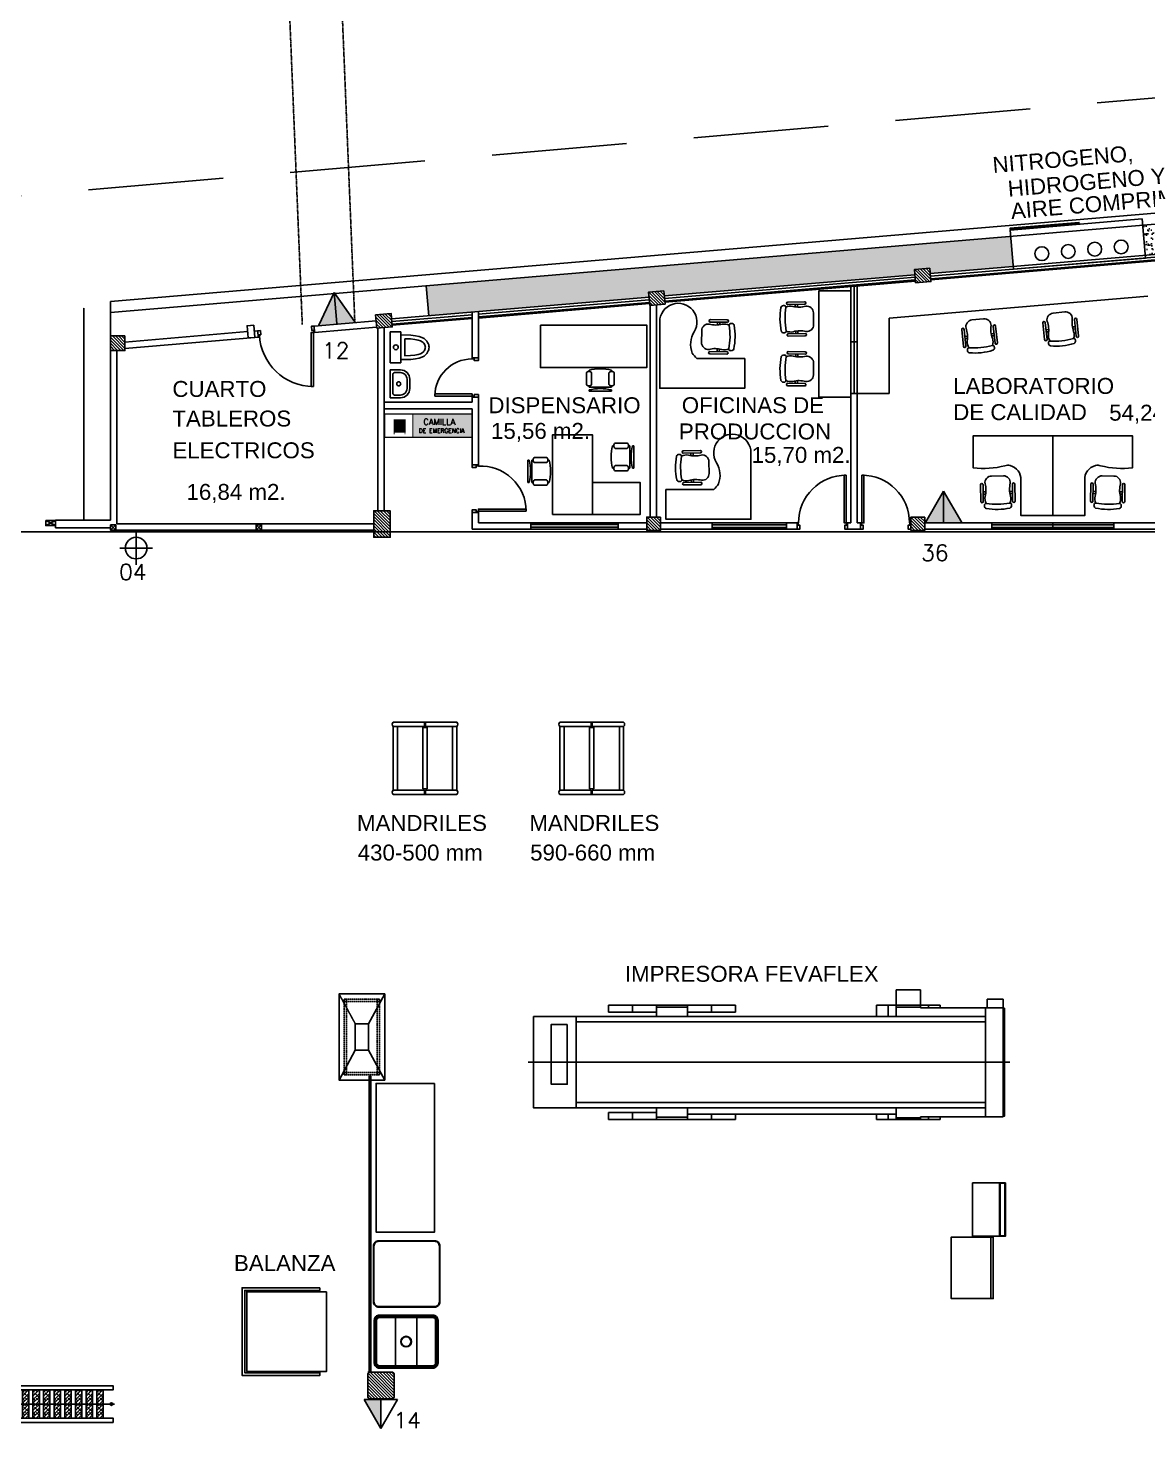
# Model space of a CAD drawing. Header units: millimetres. Extents: x -107 to 237943, y 136 to 168336.
# Drawn here: x 69373 to 90443, y 104794 to 131198 of the extents above; entities that cross this region are included whole.
import ezdxf

# ---------------------------------------------------------------- set-up
doc = ezdxf.new("R2010")
doc.units = ezdxf.units.MM
for name, pattern in [('CENTER2', [28.575, 19.05, -3.175, 3.175, -3.175]), ('CENTERX2', [101.6, 63.5, -12.7, 12.7, -12.7]), ('CONTINUA', [0]), ('DASHED2', [0.375, 0.25, -0.125]), ('HIDDEN2', [4.7625, 3.175, -1.5875])]:
    doc.linetypes.add(name, pattern=pattern)
for name, color, linetype in [('areas verdes', 82, 'Continuous'), ('cubierta', 7, 'Continuous'), ('edificios', 7, 'Continuous'), ('estructura metálica', 7, 'Continuous'), ('Extintores CO2', 1, 'Continuous'), ('Extintores pqs', 5, 'Continuous'), ('Hidrantes', 5, 'Continuous'), ('maquinaria', 7, 'Continuous'), ('mesas', 7, 'Continuous'), ('mobiliario', 34, 'Continuous'), ('sanitarios', 124, 'CONTINUA'), ('textos', 7, 'Continuous')]:
    doc.layers.add(name, color=color, linetype=linetype)
doc.layers.add('Evacuación', color=94, linetype='DASHED2', lineweight=35)
doc.layers.add('Línea Hidrante', color=1, linetype='Continuous', lineweight=60)
doc.styles.get("Standard").update_dxf_attribs({"font": 'romans.shx', "width": 0.87})
doc.styles.add('style1', font='arial.ttf')

# ---------------------------------------------------------------- blocks, each defined once
blk = doc.blocks.new('silla')
at = {"linetype": 'Continuous'}
for p, q in [((-0.2125, 0), (-0.2125, -0.025)), ((-0.2125, 0), (0.2125, 0)), ((0.2125, 0), (0.2125, -0.025)), ((-0.2625, -0.125), (-0.2625, -0.35)), ((-0.2125, -0.075), (-0.2125, -0.1)), ((-0.2125, -0.075), (0.2125, -0.075)), ((-0.1625, -0.35), (-0.1625, -0.125)), ((-0.05, -0.075), (-0.05, -0.048387)), ((0.05, -0.04894), (0.05, -0.075)), ((0.1625, -0.125), (0.1625, -0.35)), ((0.2125, -0.075), (0.2125, -0.1)), ((0.2625, -0.35), (0.2625, -0.125)), ((-0.2125, -0.375), (-0.2125, -0.4)), ((0.2125, -0.375), (0.2125, -0.4))]:
    blk.add_line(p, q, dxfattribs=at)
for centre, radius, start, end in [((-0.2125, -0.1625), 0.0625, 36.8699, 143.1301), ((0, 0.865625), 0.915625, 256.5803, 283.4197), ((0.2125, -0.1625), 0.0625, 36.8699, 143.1301), ((-0.2125, -0.3125), 0.0625, 216.8699, 323.1301), ((0, 0.490625), 0.915625, 256.5803, 283.4197), ((0.2125, -0.3125), 0.0625, 216.8699, 323.1301)]:
    blk.add_arc(centre, radius, start, end, dxfattribs=at)
blk = doc.blocks.new('LAVABO')
at = {"layer": 'sanitarios'}
for points in [[(-0.262, 0), (0.262, 0), (0.262, 0.192, 0.414214), (0.087, 0.366), (-0.087, 0.366, 0.414214), (-0.262, 0.192)], [(-0.182, 0.05), (0.182, 0.05, 0.414214), (0.212, 0.08), (0.212, 0.192, 0.414214), (0.087, 0.317), (-0.087, 0.317, 0.414214), (-0.212, 0.192), (-0.212, 0.08, 0.414214)]]:
    blk.add_lwpolyline(points, format="xyb", close=True, dxfattribs=at)
blk.add_circle((0, 0.16), 0.0389, dxfattribs=at)
blk = doc.blocks.new('INODORO')
at = {"layer": 'sanitarios'}
for p, q in [((0, 0.312), (0, -0.312)), ((0.212, 0.312), (0, 0.312)), ((0.212, 0.25), (0.212, 0.312)), ((0.212, -0.25), (0.212, 0.25)), ((0.212, -0.312), (0.212, -0.25)), ((0, -0.312), (0.212, -0.312))]:
    blk.add_line(p, q, dxfattribs=at)
blk.add_lwpolyline([(0.212, -0.25), (0.414, -0.244), (0.507, -0.234), (0.582, -0.219), (0.639, -0.199), (0.683, -0.177), (0.715, -0.152), (0.738, -0.126), (0.755, -0.099), (0.768, -0.074), (0.778, -0.049), (0.783, -0.024), (0.785, 0), (0.783, 0.024), (0.778, 0.049), (0.768, 0.074), (0.755, 0.099), (0.738, 0.126), (0.715, 0.152), (0.683, 0.177), (0.639, 0.199), (0.582, 0.219), (0.507, 0.234), (0.414, 0.244), (0.212, 0.25)], dxfattribs=at)
blk.add_lwpolyline([(0.297, -0.173), (0.409, -0.169), (0.496, -0.16), (0.562, -0.146), (0.609, -0.13), (0.642, -0.113), (0.663, -0.097), (0.678, -0.08), (0.69, -0.062), (0.699, -0.043), (0.705, -0.027), (0.709, -0.013), (0.71, 0), (0.709, 0.013), (0.705, 0.027), (0.699, 0.043), (0.69, 0.062), (0.678, 0.08), (0.663, 0.097), (0.642, 0.113), (0.609, 0.13), (0.562, 0.146), (0.496, 0.16), (0.409, 0.169), (0.297, 0.173)], close=True, dxfattribs=at)
blk.add_circle((0.113, 0), 0.0486, dxfattribs=at)
blk = doc.blocks.new('se')
at = {"layer": 'mobiliario'}
for p, q in [((-0.001, 0.408), (0.039, 0.435)), ((0.018, 0.372), (0.062, 0.401)), ((-0.379, 0.151), (-0.418, 0.124)), ((-0.352, 0.12), (-0.396, 0.091))]:
    blk.add_line(p, q, dxfattribs=at)
for points in [[(-0.527, 0.378, 0.327542), (-0.527, 0.32), (-0.519, 0.31, 0.414214), (-0.475, 0.301, -0.083518), (-0.105, 0.552, 0.414214), (-0.097, 0.597), (-0.104, 0.608, 0.320865), (-0.157, 0.629, 0.096797), (-0.527, 0.378)], [(-0.105, 0.552, -0.170443), (-0.018, 0.451, 0.130098), (0.116, 0.252, -0.452487), (0.092, 0.062), (-0.092, -0.062, -0.451123), (-0.277, -0.015, 0.128373), (-0.412, 0.183, -0.170443), (-0.475, 0.301)]]:
    blk.add_lwpolyline(points, format="xyb", dxfattribs=at)
for points in [[(-0.003, 0.577), (0.176, 0.313), (0.176, 0.313, -1), (0.139, 0.287), (-0.041, 0.552, -1)], [(-0.535, 0.216), (-0.356, -0.048), (-0.356, -0.048, 1), (-0.318, -0.023), (-0.498, 0.241, 1)]]:
    blk.add_lwpolyline(points, format="xyb", close=True, dxfattribs=at)
blk = doc.blocks.new('puerta 70')
at = {"layer": 'edificios', "color": 4}
for points in [[(0, 720), (0, 740), (120, 740), (120, 690), (40, 690), (40, 720)], [(-700, 20), (0, 20), (0, 60), (-700, 60)], [(0, 20), (40, 20), (40, 50), (120, 50), (120, 0), (0, 0)]]:
    blk.add_lwpolyline(points, close=True, dxfattribs=at)
blk.add_arc((0, 20), 700, 90, 180, dxfattribs=at)
blk = doc.blocks.new('escalera 1')
at = {"layer": 'estructura metálica'}
h = blk.add_hatch(dxfattribs=at)
h.set_pattern_fill('ANSI38', color=256, scale=15, angle=360)
h.set_pattern_definition([(45, (-21899.14, -18938.165), (-33.67596, 33.67596), []), (135, (-21899.14, -18938.165), (-101.02788, 33.67596), [119.0625, -71.4375])])
h.paths.add_polyline_path([(-3356, 265), (-3476, 265), (-3476, -265), (-3356, -265)])
h = blk.add_hatch(dxfattribs=at)
h.set_pattern_fill('ANSI38', color=256, scale=15, angle=360)
h.set_pattern_definition([(45, (-21699.14, -18938.165), (-33.67596, 33.67596), []), (135, (-21699.14, -18938.165), (-101.02788, 33.67596), [119.0625, -71.4375])])
h.paths.add_polyline_path([(-3156, 265), (-3276, 265), (-3276, -265), (-3156, -265)])
h = blk.add_hatch(dxfattribs=at)
h.set_pattern_fill('ANSI38', color=256, scale=15, angle=360)
h.set_pattern_definition([(45, (-21499.14, -18938.165), (-33.67596, 33.67596), []), (135, (-21499.14, -18938.165), (-101.02788, 33.67596), [119.0625, -71.4375])])
h.paths.add_polyline_path([(-2956, 265), (-3076, 265), (-3076, -265), (-2956, -265)])
h = blk.add_hatch(dxfattribs=at)
h.set_pattern_fill('ANSI38', color=256, scale=15, angle=360)
h.set_pattern_definition([(45, (-21299.14, -18938.165), (-33.67596, 33.67596), []), (135, (-21299.14, -18938.165), (-101.02788, 33.67596), [119.0625, -71.4375])])
h.paths.add_polyline_path([(-2756, 265), (-2876, 265), (-2876, -265), (-2756, -265)])
h = blk.add_hatch(dxfattribs=at)
h.set_pattern_fill('ANSI38', color=256, scale=15, angle=360)
h.set_pattern_definition([(45, (-21099.14, -18938.165), (-33.67596, 33.67596), []), (135, (-21099.14, -18938.165), (-101.02788, 33.67596), [119.0625, -71.4375])])
h.paths.add_polyline_path([(-2556, 265), (-2676, 265), (-2676, -265), (-2556, -265)])
h = blk.add_hatch(dxfattribs=at)
h.set_pattern_fill('ANSI38', color=256, scale=15, angle=360)
h.set_pattern_definition([(45, (-20899.14, -18938.165), (-33.67596, 33.67596), []), (135, (-20899.14, -18938.165), (-101.02788, 33.67596), [119.0625, -71.4375])])
h.paths.add_polyline_path([(-2356, 265), (-2476, 265), (-2476, -265), (-2356, -265)])
h = blk.add_hatch(dxfattribs=at)
h.set_pattern_fill('ANSI38', color=256, scale=15, angle=360)
h.set_pattern_definition([(45, (-20699.14, -18938.165), (-33.67596, 33.67596), []), (135, (-20699.14, -18938.165), (-101.02788, 33.67596), [119.0625, -71.4375])])
h.paths.add_polyline_path([(-2156, 265), (-2276, 265), (-2276, -265), (-2156, -265)])
h = blk.add_hatch(dxfattribs=at)
h.set_pattern_fill('ANSI38', color=256, scale=15, angle=360)
h.set_pattern_definition([(45, (-20499.14, -18938.165), (-33.67596, 33.67596), []), (135, (-20499.14, -18938.165), (-101.02788, 33.67596), [119.0625, -71.4375])])
h.paths.add_polyline_path([(-1956, 265), (-2076, 265), (-2076, -265), (-1956, -265)])
h = blk.add_hatch(dxfattribs=at)
h.set_pattern_fill('ANSI38', color=256, scale=15, angle=360)
h.set_pattern_definition([(45, (-20299.14, -18938.165), (-33.67596, 33.67596), []), (135, (-20299.14, -18938.165), (-101.02788, 33.67596), [119.0625, -71.4375])])
h.paths.add_polyline_path([(-1756, 265), (-1876, 265), (-1876, -265), (-1756, -265)])
h = blk.add_hatch(dxfattribs=at)
h.set_pattern_fill('ANSI38', color=256, scale=15, angle=360)
h.set_pattern_definition([(45, (-20099.14, -18938.165), (-33.67596, 33.67596), []), (135, (-20099.14, -18938.165), (-101.02788, 33.67596), [119.0625, -71.4375])])
h.paths.add_polyline_path([(-1556, 265), (-1676, 265), (-1676, -265), (-1556, -265)])
h = blk.add_hatch(dxfattribs=at)
h.set_pattern_fill('ANSI38', color=256, scale=15, angle=360)
h.set_pattern_definition([(45, (-19899.14, -18938.165), (-33.67596, 33.67596), []), (135, (-19899.14, -18938.165), (-101.02788, 33.67596), [119.0625, -71.4375])])
h.paths.add_polyline_path([(-1356, 265), (-1476, 265), (-1476, -265), (-1356, -265)])
h = blk.add_hatch(dxfattribs=at)
h.set_pattern_fill('ANSI38', color=256, scale=15, angle=360)
h.set_pattern_definition([(45, (-19699.14, -18938.165), (-33.67596, 33.67596), []), (135, (-19699.14, -18938.165), (-101.02788, 33.67596), [119.0625, -71.4375])])
h.paths.add_polyline_path([(-1156, 265), (-1276, 265), (-1276, -265), (-1156, -265)])
h = blk.add_hatch(dxfattribs=at)
h.set_pattern_fill('ANSI38', color=256, scale=15, angle=360)
h.set_pattern_definition([(45, (-19499.14, -18938.165), (-33.67596, 33.67596), []), (135, (-19499.14, -18938.165), (-101.02788, 33.67596), [119.0625, -71.4375])])
h.paths.add_polyline_path([(-956, 265), (-1076, 265), (-1076, -265), (-956, -265)])
h = blk.add_hatch(dxfattribs=at)
h.set_pattern_fill('ANSI38', color=256, scale=15, angle=360)
h.set_pattern_definition([(45, (-19299.14, -18938.165), (-33.67596, 33.67596), []), (135, (-19299.14, -18938.165), (-101.02788, 33.67596), [119.0625, -71.4375])])
h.paths.add_polyline_path([(-756, 265), (-876, 265), (-876, -265), (-756, -265)])
h = blk.add_hatch(dxfattribs=at)
h.set_pattern_fill('ANSI38', color=256, scale=15, angle=360)
h.set_pattern_definition([(45, (-19099.14, -18938.165), (-33.67596, 33.67596), []), (135, (-19099.14, -18938.165), (-101.02788, 33.67596), [119.0625, -71.4375])])
h.paths.add_polyline_path([(-556, 265), (-676, 265), (-676, -265), (-556, -265)])
h = blk.add_hatch(dxfattribs=at)
h.set_pattern_fill('ANSI38', color=256, scale=15, angle=360)
h.set_pattern_definition([(45, (-18899.14, -18938.165), (-33.67596, 33.67596), []), (135, (-18899.14, -18938.165), (-101.02788, 33.67596), [119.0625, -71.4375])])
h.paths.add_polyline_path([(-356, 265), (-476, 265), (-476, -265), (-356, -265)])
h = blk.add_hatch(dxfattribs=at)
h.set_pattern_fill('ANSI38', color=256, scale=15, angle=360)
h.set_pattern_definition([(45, (-18699.14, -18938.165), (-33.67596, 33.67596), []), (135, (-18699.14, -18938.165), (-101.02788, 33.67596), [119.0625, -71.4375])])
h.paths.add_polyline_path([(-156, 265), (-276, 265), (-276, -265), (-156, -265)])
for p, q in [((-3476, 265), (-3476, -265)), ((-3356, 265), (-3356, -265)), ((-3276, 265), (-3276, -265)), ((-3156, 265), (-3156, -265)), ((-3076, 265), (-3076, -265)), ((-2956, 265), (-2956, -265)), ((-2876, 265), (-2876, -265)), ((-2756, 265), (-2756, -265)), ((-2676, 265), (-2676, -265)), ((-2556, 265), (-2556, -265)), ((-2476, 265), (-2476, -265)), ((-2356, 265), (-2356, -265)), ((-2276, 265), (-2276, -265)), ((-2156, 265), (-2156, -265)), ((-2076, 265), (-2076, -265)), ((-1956, 265), (-1956, -265)), ((-1876, 265), (-1876, -265)), ((-1756, 265), (-1756, -265)), ((-1676, 265), (-1676, -265)), ((-1556, 265), (-1556, -265)), ((-1476, 265), (-1476, -265)), ((-1356, 265), (-1356, -265)), ((-1276, 265), (-1276, -265)), ((-1156, 265), (-1156, -265)), ((-1076, 265), (-1076, -265)), ((-956, 265), (-956, -265)), ((-876, 265), (-876, -265)), ((-756, 265), (-756, -265)), ((-676, 265), (-676, -265)), ((-556, 265), (-556, -265)), ((-476, 265), (-476, -265)), ((-356, 265), (-356, -265)), ((-276, 265), (-276, -265)), ((-156, 265), (-156, -265)), ((-3594, 0), (-3524, 136)), ((-3594, 0), (-3524, -136)), ((-3524, 136), (-3524, -136)), ((59, 0), (-3524, 0))]:
    blk.add_line(p, q, dxfattribs=at)
for points in [[(-3793, -413), (-3698, -33), (-3766, -16), (-3754, 28), (-3633, -2), (-3622, 42), (-3676, 55), (-3581, 432)], [(-3623, 265), (32, 265), (32, 345), (-3603, 345)], [(-3776, -345), (32, -345), (32, -265), (-3756, -265)]]:
    blk.add_lwpolyline(points, dxfattribs=at)
blk.add_circle((0, 0), 24.2, dxfattribs=at)
blk = doc.blocks.new('A$C375343D7')
at = {"layer": 'Extintores pqs', "lineweight": -2}
blk.add_hatch(color=256, dxfattribs=at).paths.add_polyline_path([(0, 0.9), (0, 0), (0.52, 0)])
for p, q in [((0, 0.9), (-0.52, 0)), ((0, 0), (0, 0.9)), ((0, 0.9), (0.52, 0)), ((-0.52, 0), (0, 0)), ((0.52, 0), (0, 0))]:
    blk.add_line(p, q, dxfattribs=at)

msp = doc.modelspace()

# ---------------------------------------------------------------- hatches: boundary and pattern name
at = {"true_color": 0x139b48}
h = msp.add_hatch(color=114, dxfattribs=at)
h.dxf.hatch_style = 1
h.paths.add_polyline_path([(76613, 123495), (77726, 123495), (77726, 123935), (76613, 123935)])
h = msp.add_hatch(color=256)
h.dxf.hatch_style = 1
h.paths.add_polyline_path([(76466, 123595), (76466, 123824), (76260, 123824), (76260, 123595)])
at = {"layer": 'areas verdes'}
h = msp.add_hatch(dxfattribs=at)
h.set_pattern_fill('AR-SAND', color=82, scale=3)
h.paths.add_polyline_path([(95962, 127461), (96141, 127476), (96099, 127973), (90344, 127486), (90392, 126923), (91014, 126976), (91007, 127070), (91296, 127094), (91303, 127000), (91309, 127001), (95967, 127394)])
h = msp.add_hatch(dxfattribs=at)
h.set_pattern_fill('AR-SAND', color=82, scale=3)
h.paths.add_polyline_path([(86058, 126556), (86050, 126651), (86339, 126676), (86347, 126581), (87911, 126713), (87863, 127276), (76863, 126346), (76910, 125783), (81056, 126133), (81048, 126228), (81337, 126252), (81345, 126158)])
at = {"layer": 'edificios'}
h = msp.add_hatch(dxfattribs=at)
h.set_pattern_fill('ANSI31', color=1, scale=13, angle=270)
h.paths.add_polyline_path([(131201, 130410), (130912, 130386), (130933, 130137), (131222, 130161)])
h.paths.add_polyline_path([(126197, 130007), (125908, 129982), (125929, 129733), (126218, 129758)])
h.paths.add_polyline_path([(121203, 129551), (120904, 129526), (120923, 129309), (121222, 129335)])
h.paths.add_polyline_path([(116205, 129139), (115916, 129114), (115933, 128908), (116222, 128932)])
h.paths.add_polyline_path([(110945, 128443), (111234, 128467), (111213, 128716), (110924, 128692)])
h.paths.add_polyline_path([(106207, 128331), (105918, 128307), (105939, 128058), (106228, 128082)])
h.paths.add_polyline_path([(101213, 127914), (100945, 127891), (100945, 127640), (101234, 127664)])
h.paths.add_polyline_path([(95985, 127182), (96264, 127206), (96241, 127485), (95962, 127461)])
h.paths.add_polyline_path([(91296, 127094), (91007, 127070), (91027, 126821), (91316, 126845)])
h.paths.add_polyline_path([(86071, 126402), (86360, 126426), (86339, 126676), (86050, 126651)])
h.paths.add_polyline_path([(81337, 126252), (81048, 126228), (81069, 125979), (81358, 126003)])
h.paths.add_polyline_path([(75932, 125549), (76226, 125574), (76205, 125823), (75911, 125799)])
h.paths.add_polyline_path([(71196, 125404), (70921, 125404), (70921, 125129), (71196, 125129)])
h = msp.add_hatch(dxfattribs=at)
h.set_pattern_fill('ANSI31', color=1, scale=13, angle=270)
h.paths.add_polyline_path([(76186, 122114), (75876, 122114), (75876, 121614), (76186, 121614)])
h.paths.add_polyline_path([(81273, 121994), (81013, 121994), (81013, 121744), (81273, 121744)])
h.paths.add_polyline_path([(86243, 121994), (85983, 121994), (85983, 121744), (86243, 121744)])
h.paths.add_polyline_path([(91263, 122114), (90963, 122114), (90963, 121614), (91263, 121614)])
h.paths.add_polyline_path([(95933, 121994), (96193, 121994), (96193, 121744), (95933, 121744)])
h.paths.add_polyline_path([(101193, 121994), (100933, 121994), (100933, 121744), (101193, 121744)])
h.paths.add_polyline_path([(106213, 122114), (105913, 122114), (105913, 121614), (106213, 121614)])
h.paths.add_polyline_path([(110938, 121994), (111188, 121994), (111188, 121744), (110938, 121744)])
h.paths.add_polyline_path([(116193, 121994), (115933, 121994), (115933, 121744), (116193, 121744)])
h.paths.add_polyline_path([(121213, 121719), (120913, 121719), (120913, 122019), (121213, 122019)])
h.paths.add_polyline_path([(126213, 121719), (125913, 121719), (125913, 122019), (126213, 122019)])
h.paths.add_polyline_path([(131213, 121719), (130913, 121719), (130913, 122019), (131213, 122019)])
h = msp.add_hatch(dxfattribs=at)
h.set_pattern_fill('ANSI31', color=1, scale=13, angle=270)
h.paths.add_polyline_path([(105843, 105399), (105813, 105429), (105813, 105869), (105843, 105899), (106283, 105899), (106313, 105869), (106313, 105429), (106283, 105399)])
h.paths.add_polyline_path([(91333, 105399), (91363, 105429), (91363, 105869), (91333, 105899), (90893, 105899), (90863, 105869), (90863, 105429), (90893, 105399)])
h.paths.add_polyline_path([(75793, 105399), (75763, 105429), (75763, 105869), (75793, 105899), (76233, 105899), (76263, 105869), (76263, 105429), (76233, 105399)])
h.paths.add_polyline_path([(75793, 86839), (75763, 86869), (75763, 87309), (75793, 87339), (76233, 87339), (76263, 87309), (76263, 86869), (76233, 86839)])
at = {"layer": 'Extintores CO2'}
for color, points in [(256, [(74846, 125605), (75184, 125636), (75131, 126222)]), (5, [(75184, 125636), (75523, 125667), (75131, 126222)]), (256, [(86260, 121894), (86599, 121894), (86599, 122482)]), (5, [(86599, 121894), (86939, 121894), (86599, 122482)])]:
    msp.add_hatch(color=color, dxfattribs=at).paths.add_polyline_path(points)

# ---------------------------------------------------------------- linework, layer by layer
for p, q in [((76321, 118054), (76241, 118054)), ((76321, 118054), (76241, 118054)), ((76831, 118054), (76801, 118031)), ((76801, 116877), (76801, 118031)), ((76801, 118031), (76881, 118031)), ((76831, 118134), (76831, 118054)), ((76851, 118134), (76851, 118054)), ((76851, 118054), (76881, 118031)), ((76881, 116877), (76881, 118031)), ((77361, 118054), (77441, 118054)), ((79458, 118054), (79378, 118054)), ((79968, 118054), (79938, 118031)), ((79938, 116877), (79938, 118031)), ((79938, 118031), (80018, 118031)), ((79968, 118134), (79968, 118054)), ((79988, 118134), (79988, 118054)), ((79988, 118054), (80018, 118031)), ((80018, 116877), (80018, 118031)), ((80498, 118054), (80578, 118054)), ((76321, 116854), (76241, 116854)), ((76831, 116854), (76801, 116877)), ((76801, 116877), (76881, 116877)), ((76831, 116774), (76831, 116854)), ((76851, 116854), (76881, 116877)), ((76851, 116774), (76851, 116854)), ((77361, 116854), (77441, 116854)), ((79458, 116854), (79378, 116854)), ((79968, 116854), (79938, 116877)), ((79938, 116877), (80018, 116877)), ((79968, 116774), (79968, 116854)), ((79988, 116854), (80018, 116877)), ((79988, 116774), (79988, 116854)), ((80498, 116854), (80578, 116854)), ((75778, 112459), (76083, 113019)), ((75528, 111959), (75223, 111399)), ((75778, 111959), (76083, 111399)), ((76286, 106020), (76286, 106930)), ((76686, 106020), (76686, 106930)), ((75793, 105899), (75763, 105899))]:
    msp.add_line(p, q)
at = {"linetype": 'HIDDEN2'}
msp.add_line((75528, 112459), (75223, 113019), dxfattribs=at)
at = {"const_width": 21.6, "elevation": -3}
for points in [[(76085, 123935), (77726, 123935), (77726, 123495), (76085, 123495)], [(76260, 123824), (76466, 123824), (76466, 123595), (76260, 123595)]]:
    msp.add_lwpolyline(points, close=True, dxfattribs=at)
at = {"elevation": -3}
for points, const_width in [([(76613, 123935), (76613, 123495)], 21.6), ([(76260, 123595), (76260, 123551)], 14.4), ([(76466, 123595), (76466, 123551)], 14.4)]:
    msp.add_lwpolyline(points, dxfattribs=dict(at, const_width=const_width))
at = {"color": 114, "true_color": 0x139b48, "const_width": 36, "elevation": -3}
for points in [[(76294, 123698), (76433, 123698)], [(76359, 123772), (76359, 123772), (76359, 123772), (76359, 123634)]]:
    msp.add_lwpolyline(points, dxfattribs=at)
for points in [[(77441, 118134), (77441, 118134), (76241, 118134)], [(76241, 118054), (76241, 116854)], [(76831, 118054), (76321, 118054), (76321, 116854), (76831, 116854)], [(76851, 116854), (77361, 116854), (77361, 118054), (76851, 118054)], [(77441, 116854), (77441, 118054)], [(80578, 118134), (80578, 118134), (79378, 118134)], [(79378, 118054), (79378, 116854)], [(79968, 118054), (79458, 118054), (79458, 116854), (79968, 116854)], [(79988, 116854), (80498, 116854), (80498, 118054), (79988, 118054)], [(80578, 116854), (80578, 118054)], [(76241, 116774), (76241, 116774), (77441, 116774)], [(79378, 116774), (79378, 116774), (80578, 116774)]]:
    msp.add_lwpolyline(points)
for points in [[(76083, 113019), (75223, 113019), (75223, 111399), (76083, 111399)], [(75778, 112459), (75528, 112459), (75528, 111959), (75778, 111959)], [(75793, 111469), (75823, 111469), (75823, 105899), (75793, 105899)], [(77020, 111336), (75920, 111336), (75920, 108536), (77020, 108536)], [(74863, 107489), (73398, 107489), (73398, 105839), (74863, 105839), (74863, 105889), (73448, 105889), (73448, 107439), (74863, 107439)], [(74988, 107414), (73488, 107414), (73488, 105914), (74988, 105914)]]:
    msp.add_lwpolyline(points, close=True)
at = {"linetype": 'HIDDEN2'}
for points in [[(75983, 112919), (75943, 112919), (75943, 112879), (75983, 112879)], [(75363, 111539), (75323, 111539), (75323, 111499), (75363, 111499)], [(75943, 111539), (75983, 111539), (75983, 111499), (75943, 111499)]]:
    msp.add_lwpolyline(points, close=True, dxfattribs=at)
for points in [[(77021, 108374), (75971, 108374, 0.414214), (75871, 108274), (75871, 107224, 0.414214), (75971, 107124), (77021, 107124, 0.414214), (77121, 107224), (77121, 108274, 0.414214)], [(77021, 108364), (75971, 108364, 0.414214), (75881, 108274), (75881, 107224, 0.414214), (75971, 107134), (77021, 107134, 0.414214), (77111, 107224), (77111, 108274, 0.414214)], [(76986, 106975), (75986, 106975, 0.414214), (75886, 106875), (75886, 106075, 0.414214), (75986, 105975), (76986, 105975, 0.414214), (77086, 106075), (77086, 106875, 0.414214)], [(76986, 106955), (75986, 106955, 0.414214), (75906, 106875), (75906, 106075, 0.414214), (75986, 105995), (76986, 105995, 0.414214), (77066, 106075), (77066, 106875, 0.414214)], [(76986, 106930), (75986, 106930, 0.414214), (75931, 106875), (75931, 106075, 0.414214), (75986, 106020), (76986, 106020, 0.414214), (77041, 106075), (77041, 106875, 0.414214)]]:
    msp.add_lwpolyline(points, format="xyb", close=True)
for radius in [100, 91.8]:
    msp.add_circle((76486, 106475), radius)
for centre, start, end in [((76275, 118094), 130.2215, 229.7785), ((77407, 118094), 310.2215, 49.7785), ((79412, 118094), 130.2215, 229.7785), ((80544, 118094), 310.2215, 49.7785), ((76275, 116814), 130.2215, 229.7785), ((77407, 116814), 310.2215, 49.7785), ((79412, 116814), 130.2215, 229.7785), ((80544, 116814), 310.2215, 49.7785)]:
    msp.add_arc(centre, 52.4, start, end)
at = {"color": 112}
for points in [[(76777, 123689, -3), (77533, 123689, -3), (76777, 123887, -3), (77533, 123887, -3)], [(76705, 123550, -3), (77700, 123550, -3), (76705, 123690, -3), (77700, 123690, -3)]]:
    msp.add_solid(points, dxfattribs=at)
at = {"layer": 'cubierta', "linetype": 'HIDDEN2', "ltscale": 0.3}
msp.add_line((70421, 121939), (70421, 125931), dxfattribs=at)
at = {"layer": 'edificios'}
for p, q in [((91014, 126976), (86347, 126581)), ((91024, 126856), (86357, 126461)), ((86058, 126556), (81345, 126158)), ((76910, 125783), (76863, 126346)), ((86068, 126437), (81355, 126038)), ((84853, 121884), (84853, 126334)), ((70921, 125404), (70921, 126054)), ((81056, 126133), (76213, 125724)), ((81066, 126014), (77846, 125741)), ((81078, 121994), (81078, 125980)), ((81198, 121994), (81198, 125990)), ((90443, 126150), (85573, 125738)), ((75920, 125689), (74754, 125590)), ((77726, 125731), (76223, 125604)), ((77726, 125304), (77726, 125849)), ((77726, 124991), (77726, 125684)), ((77846, 124991), (77846, 125859)), ((73503, 125484), (71196, 125289)), ((73693, 125501), (73627, 125495)), ((75930, 125569), (74764, 125471)), ((75951, 122114), (75951, 125551)), ((76071, 122114), (76071, 125561)), ((70921, 121939), (70921, 125404)), ((73637, 125375), (71196, 125169)), ((73703, 125381), (73637, 125375)), ((71041, 121869), (71041, 125129)), ((77726, 124154), (77726, 124251)), ((77846, 122979), (77846, 124251)), ((77726, 122929), (77726, 124034)), ((77726, 121769), (77726, 122079)), ((77846, 121889), (77846, 122079)), ((69891, 121939), (69891, 121789)), ((69891, 121939), (70921, 121939)), ((69891, 121789), (70921, 121789)), ((71021, 121749), (73666, 121749)), ((71041, 121869), (75876, 121869)), ((73766, 121749), (75876, 121749)), ((77726, 121769), (81013, 121769)), ((77846, 121889), (81013, 121889)), ((81273, 121884), (83843, 121884)), ((81273, 121764), (83843, 121764)), ((84853, 121884), (84793, 121884)), ((84793, 121764), (85033, 121764)), ((85033, 121884), (84973, 121884)), ((86243, 121884), (90963, 121884)), ((86243, 121764), (90963, 121764)), ((87503, 121764), (87503, 121884)), ((88653, 121884), (88653, 121764)), ((89803, 121764), (89803, 121884))]:
    msp.add_line(p, q, dxfattribs=at)
at = {"layer": 'edificios', "color": 4, "ltscale": 0.25}
for p, q in [((91018, 126926), (86351, 126531)), ((91023, 126876), (86355, 126481)), ((86062, 126507), (81349, 126108)), ((86066, 126457), (81353, 126058)), ((81060, 126084), (77842, 125811)), ((81064, 126034), (77846, 125761)), ((77726, 125802), (76217, 125674)), ((77726, 125751), (76221, 125624))]:
    msp.add_line(p, q, dxfattribs=at)
at = {"layer": 'edificios', "ltscale": 0.25}
for p, q in [((84913, 124319), (84913, 126339)), ((84973, 126344), (84973, 121884)), ((85573, 124319), (85573, 125738)), ((84973, 125295), (84853, 125295)), ((76071, 124154), (77726, 124154)), ((84853, 124319), (85573, 124319)), ((76071, 124034), (77726, 124034)), ((78833, 121769), (78833, 121889)), ((80478, 121889), (80478, 121769)), ((82243, 121764), (82243, 121884)), ((83643, 121884), (83643, 121764))]:
    msp.add_line(p, q, dxfattribs=at)
at = {"layer": 'edificios', "color": 4}
for p, q in [((78833, 121854), (80478, 121854)), ((78833, 121804), (80478, 121804)), ((82243, 121849), (83643, 121849)), ((82243, 121799), (83643, 121799)), ((87503, 121849), (89803, 121849)), ((87503, 121799), (89803, 121799))]:
    msp.add_line(p, q, dxfattribs=at)
at = {"layer": 'edificios'}
for points in [[(138168, 125267), (141042, 125267, 0.411547), (141798, 126030), (141798, 127623, 0.200808), (141514, 128301, 0.221076), (133060, 131310), (70921, 126054)], [(138168, 125267), (138168, 125467), (141042, 125467, 0.411787), (141596, 126025), (141596, 127623, 0.200808), (141372, 128157, 0.222011), (133079, 131101), (70921, 125843)]]:
    msp.add_lwpolyline(points, format="xyb", dxfattribs=at)
at = {"layer": 'edificios', "color": 6}
msp.add_lwpolyline([(87851, 127406), (89147, 127515), (89145, 127540), (87849, 127431)], close=True, dxfattribs=at)
at = {"layer": 'edificios'}
for points in [[(90396, 126868), (90334, 127606), (87853, 127396), (87915, 126658)], [(73618, 125605), (73493, 125594), (73513, 125365), (73637, 125375)]]:
    msp.add_lwpolyline(points, close=True, dxfattribs=at)
at = {"layer": 'edificios', "color": 1}
for points in [[(86071, 126402), (86360, 126426), (86339, 126676), (86050, 126651)], [(81337, 126252), (81048, 126228), (81069, 125979), (81358, 126003)], [(75932, 125549), (76226, 125574), (76205, 125823), (75911, 125799)], [(71196, 125404), (70921, 125404), (70921, 125129), (71196, 125129)], [(76186, 122114), (75876, 122114), (75876, 121614), (76186, 121614)], [(81273, 121994), (81013, 121994), (81013, 121744), (81273, 121744)], [(86243, 121994), (85983, 121994), (85983, 121744), (86243, 121744)], [(75793, 105399), (75763, 105429), (75763, 105869), (75793, 105899), (76233, 105899), (76263, 105869), (76263, 105429), (76233, 105399)]]:
    msp.add_lwpolyline(points, close=True, dxfattribs=at)
at = {"layer": 'edificios', "color": 4}
for points in [[(73723, 125383), (73719, 125422), (73749, 125425), (73743, 125505), (73693, 125501), (73703, 125381)], [(74740, 125469), (74700, 125469), (74700, 124454), (74740, 124454)], [(74744, 125469), (74741, 125509), (74711, 125506), (74704, 125586), (74754, 125590), (74764, 125471)], [(77846, 122959), (77806, 122959), (77806, 122929), (77726, 122929), (77726, 122979), (77846, 122979)], [(84768, 122784), (84728, 122784), (84728, 121884), (84768, 121884)], [(85058, 122784), (85098, 122784), (85098, 121884), (85058, 121884)], [(77846, 122099), (77846, 122079), (77726, 122079), (77726, 122129), (77806, 122129), (77806, 122099)], [(78746, 122104), (78746, 122144), (77846, 122144), (77846, 122104)], [(83863, 121884), (83863, 121844), (83893, 121844), (83893, 121764), (83843, 121764), (83843, 121884)], [(84773, 121884), (84793, 121884), (84793, 121764), (84743, 121764), (84743, 121844), (84773, 121844)], [(85053, 121884), (85033, 121884), (85033, 121764), (85083, 121764), (85083, 121844), (85053, 121844)], [(85963, 121884), (85963, 121844), (85933, 121844), (85933, 121764), (85983, 121764), (85983, 121884)]]:
    msp.add_lwpolyline(points, close=True, dxfattribs=at)
at = {"layer": 'edificios'}
for centre in [(88447, 126952), (88944, 126994), (89441, 127036), (89939, 127078)]:
    msp.add_circle(centre, 130, dxfattribs=at)
at = {"layer": 'edificios', "color": 4}
for centre, radius, start, end in [((74740, 125469), 1015, 182.5764, 270), ((77887, 122097), 859, 0.5007, 92.7724), ((84768, 121884), 900, 90, 180), ((85058, 121884), 900, 0, 90)]:
    msp.add_arc(centre, radius, start, end, dxfattribs=at)
at = {"layer": 'estructura metálica', "color": 5, "linetype": 'CENTERX2', "ltscale": 0.05}
for p, q in [((74532, 125618), (73932, 140322)), ((75521, 125658), (74921, 140362))]:
    msp.add_line(p, q, dxfattribs=at)
at = {"layer": 'estructura metálica', "color": 5}
for p, q in [((69891, 121929), (69706, 121834)), ((69891, 121834), (69706, 121929)), ((70921, 121749), (71021, 121849)), ((71021, 121749), (70921, 121849)), ((73666, 121749), (73766, 121849)), ((73766, 121749), (73666, 121849))]:
    msp.add_line(p, q, dxfattribs=at)
for points in [[(69706, 121929), (69706, 121834), (69891, 121834), (69891, 121929)], [(70921, 121849), (70921, 121749), (71021, 121749), (71021, 121849)], [(73666, 121849), (73666, 121749), (73766, 121749), (73766, 121849)]]:
    msp.add_lwpolyline(points, close=True, dxfattribs=at)
at = {"layer": 'Evacuación', "linetype": 'HIDDEN2', "lineweight": 25, "ltscale": 800}
msp.add_lwpolyline([(21163, 123899), (158135, 135705), (163995, 136210)], dxfattribs=at)
at = {"layer": 'Extintores CO2'}
for p, q in [((75131, 126222), (74846, 125605)), ((75184, 125636), (75131, 126222)), ((86599, 122482), (86260, 121894)), ((86599, 121894), (86599, 122482))]:
    msp.add_line(p, q, dxfattribs=at)
at = {"layer": 'Extintores CO2', "color": 5}
for p, q in [((75131, 126222), (75523, 125667)), ((86599, 122482), (86939, 121894))]:
    msp.add_line(p, q, dxfattribs=at)
at = {"layer": 'Hidrantes', "color": 5}
for q in [(71408, 121707), (71097, 121411), (71406, 121094), (71711, 121411)]:
    msp.add_line((71406, 121411), q, dxfattribs=at)
msp.add_circle((71406, 121411), 203, dxfattribs=at)
at = {"layer": 'Línea Hidrante', "lineweight": -2}
msp.add_lwpolyline([(18282, 114970), (58949, 114970), (58949, 121714), (120541, 121714), (120541, 109238), (128718, 109238), (128718, 107899), (120541, 107899), (120541, 95724), (135868, 95724), (135868, 95724), (120541, 95724), (120541, 72411), (135683, 72411), (135683, 48713), (126138, 48713)], dxfattribs=at)
at = {"layer": 'maquinaria', "color": 132, "true_color": 0x00c2c2}
for p, q in [((85708, 113099), (85708, 112594)), ((86163, 113099), (85708, 113099)), ((86163, 113099), (86163, 112759)), ((81778, 112809), (81198, 112809)), ((81198, 112809), (81198, 112594)), ((81778, 112769), (81198, 112769)), ((81778, 112809), (81778, 112594)), ((86163, 112809), (85708, 112809)), ((86163, 112769), (85708, 112769)), ((87388, 112759), (86163, 112759)), ((81198, 110659), (81198, 110874)), ((81778, 110699), (81198, 110699)), ((81778, 110659), (81198, 110659)), ((81778, 110659), (81778, 110874)), ((85708, 110659), (85708, 110874)), ((86163, 110689), (85708, 110689)), ((86163, 110659), (85708, 110659)), ((87388, 110709), (86163, 110709)), ((86163, 110659), (86163, 110709))]:
    msp.add_line(p, q, dxfattribs=at)
at = {"layer": 'maquinaria'}
for p, q in [((81198, 112809), (80293, 112809)), ((80293, 112809), (80293, 112679)), ((80745, 112809), (80745, 112679)), ((81778, 112809), (82683, 112809)), ((82230, 112809), (82230, 112679)), ((82683, 112809), (82683, 112679)), ((85708, 112809), (85338, 112809)), ((85338, 112809), (85338, 112594)), ((85558, 112809), (85558, 112594)), ((86163, 112809), (86533, 112809)), ((86313, 112809), (86313, 112759)), ((86533, 112809), (86533, 112759)), ((80293, 112679), (81198, 112679)), ((82683, 112679), (81778, 112679)), ((80293, 110659), (80293, 110789)), ((80293, 110789), (81198, 110789)), ((81198, 110659), (80293, 110659)), ((80745, 110659), (80745, 110789)), ((85708, 110759), (81778, 110759)), ((81778, 110659), (82683, 110659)), ((82230, 110659), (82230, 110759)), ((82683, 110659), (82683, 110759)), ((85338, 110659), (85338, 110759)), ((85708, 110659), (85338, 110659)), ((85558, 110659), (85558, 110759)), ((86163, 110659), (86533, 110659)), ((86313, 110659), (86313, 110709)), ((86533, 110659), (86533, 110709))]:
    msp.add_line(p, q, dxfattribs=at)
at = {"layer": 'maquinaria', "linetype": 'CENTER2', "ltscale": 0.05}
msp.add_line((78785, 111734), (87847, 111734), dxfattribs=at)
at = {"layer": 'maquinaria', "linetype": 'HIDDEN2', "ltscale": 0.1}
for points in [[(75983, 112919), (75323, 112919), (75323, 111499), (75983, 111499)], [(75943, 112879), (75363, 112879), (75363, 111539), (75943, 111539)]]:
    msp.add_lwpolyline(points, close=True, dxfattribs=at)
at = {"layer": 'maquinaria', "linetype": 'CENTER2', "ltscale": 0.05}
msp.add_lwpolyline([(75363, 112879), (75323, 112879), (75323, 112919), (75363, 112919)], close=True, dxfattribs=at)
at = {"layer": 'maquinaria'}
for points in [[(87718, 112759), (87388, 112759), (87388, 110709), (87718, 110709)], [(87718, 112919), (87418, 112919), (87418, 112759), (87718, 112759)], [(87742, 111736), (87722, 111736), (87722, 112751), (87742, 112751)], [(79685, 112594), (78885, 112594), (78885, 110874), (79685, 110874)], [(79516, 112446), (79216, 112446), (79216, 111321), (79516, 111321)], [(87742, 111732), (87722, 111732), (87722, 110717), (87742, 110717)]]:
    msp.add_lwpolyline(points, close=True, dxfattribs=at)
for points in [[(79685, 112594), (87388, 112594)], [(87388, 112494), (79685, 112494)], [(79685, 110974), (87388, 110974)], [(87388, 110874), (79685, 110874)]]:
    msp.add_lwpolyline(points, dxfattribs=at)
at = {"layer": 'mesas'}
for p, q in [((87653, 109462), (87653, 108462)), ((87663, 109457), (87663, 108467)), ((87753, 109457), (87663, 109457)), ((87753, 109457), (87753, 108467)), ((87403, 108462), (87493, 108462)), ((87663, 108467), (87753, 108467))]:
    msp.add_line(p, q, dxfattribs=at)
for points in [[(87763, 109462), (87143, 109462), (87143, 108462), (87763, 108462)], [(87533, 108444), (86743, 108444), (86743, 107284), (87533, 107284)], [(87533, 108444), (87484, 108444), (87484, 107284), (87533, 107284)]]:
    msp.add_lwpolyline(points, close=True, dxfattribs=at)
at = {"layer": 'mobiliario'}
for points in [[(84853, 126254), (84853, 124254), (84253, 124254), (84253, 126254)], [(79012, 125609), (81012, 125609), (81012, 124809), (79012, 124809)], [(79241, 122045), (79991, 122045), (79991, 123545), (79241, 123545)], [(79991, 122645), (80891, 122645), (80891, 122045), (79991, 122045)]]:
    msp.add_lwpolyline(points, close=True, dxfattribs=at)
at = {"layer": 'mobiliario', "ltscale": 500}
for points in [[(81957, 124978, -0.084192), (81869, 125082, -0.233486), (81904, 125482, 1.326629), (81257, 125668), (81257, 124418), (82857, 124418), (82857, 124978)], [(82273, 122513, 0.084192), (82361, 122617, 0.233486), (82326, 123018, -1.326629), (82973, 123203), (82973, 121953), (81373, 121953), (81373, 122513)], [(88053, 122623), (88053, 122690, 0.357141), (87850, 122963, 0.174735), (87753, 122961, -0.095215), (87153, 122923), (87153, 123523), (88653, 123523), (88653, 122023), (88053, 122023)], [(89253, 122623), (89253, 122690, -0.357141), (89455, 122963, -0.174735), (89552, 122961, 0.095215), (90153, 122923), (90153, 123523), (88653, 123523), (88653, 122023), (89253, 122023)]]:
    msp.add_lwpolyline(points, format="xyb", close=True, dxfattribs=at)

# ---------------------------------------------------------------- block references
at = {"layer": 'edificios'}
for name, p, xscale, yscale, zscale, rotation in [('INODORO', (76187, 125190), -931.00000000004, 931.00000000004, 930.9999999999999, 180), ('LAVABO', (76187, 124502), -1000, 1000, 1000, 270)]:
    msp.add_blockref(name, p, dxfattribs=dict(at, xscale=xscale, yscale=yscale, zscale=zscale, rotation=rotation))
at = {"layer": 'edificios', "color": 4}
msp.add_blockref('puerta 70', (77726, 124251), dxfattribs=at)
at = {"layer": 'estructura metálica'}
msp.add_blockref('escalera 1', (70941, 105300), dxfattribs=at)
at = {"layer": 'Extintores CO2', "xscale": 603.838934759394, "yscale": 603.838934759394, "zscale": 603.838934759394, "rotation": 180.0000000000031}
msp.add_blockref('A$C375343D7', (76010, 105385), dxfattribs=at)
at = {"layer": 'mobiliario', "ltscale": 500}
for p, xscale, yscale, zscale, rotation in [((84150, 125727), 1000, 1000, 1000, 56.70644586515737), ((88768, 125844), 999.9999999999998, 999.9999999999998, 999.9999999999998, 151.8415562908206), ((82045, 125391), -1000, 1000, 1000, 303.2935541348425), ((87241, 125715), 999.9999999999998, 999.9999999999998, 999.9999999999998, 151.8415562908206), ((84150, 124781), -1000, 1000, 1000, 123.2935541348425), ((82185, 122927), 1000, 1000, 1000, 56.70644586515737), ((87613, 122769), -999.9999999999998, 999.9999999999998, 999.9999999999998, 215.0850524416803), ((89692, 122769), 999.9999999999998, 999.9999999999998, 999.9999999999998, 144.9149475583197)]:
    msp.add_blockref('se', p, dxfattribs=dict(at, xscale=xscale, yscale=yscale, zscale=zscale, rotation=rotation))
at = {"layer": 'mobiliario', "yscale": 1000, "zscale": 1000}
for p, xscale, rotation in [((80139, 124362), -1000, 180), ((80769, 123125), -1000, 270), ((78776, 122856), 1000, 89.99999999999999)]:
    msp.add_blockref('silla', p, dxfattribs=dict(at, xscale=xscale, rotation=rotation))

# ---------------------------------------------------------------- texts
for s, height, p in [('CAMILLA', 114.3, (76809, 123731, -3)), ('DE EMERGENCIA', 80.82, (76724, 123579, -3))]:
    msp.add_text(s, height=height).set_placement(p)
at = {"layer": 'Hidrantes', "color": 240, "lineweight": 30, "true_color": 0xed1f24}
for s, p in [('12', (74904, 124979)), ('36', (86176, 121172))]:
    msp.add_text(s, height=300.2, dxfattribs=at).set_placement(p)
at = {"layer": 'Hidrantes', "color": 5, "lineweight": 30}
for s, p in [('04', (71087, 120810)), ('14', (76248, 104844))]:
    msp.add_text(s, height=300.2, dxfattribs=at).set_placement(p)
at = {"layer": 'textos', "style": 'style1'}
for s, p in [('NITROGENO, ', (87532, 128470)), ('HIDROGENO Y', (87819, 128023))]:
    msp.add_text(s, height=300, rotation=4.8349, dxfattribs=at).set_placement(p)
for s, p in [('CUARTO', (72088, 124256)), ('LABORATORIO', (86779, 124313)), ('DISPENSARIO', (78033, 123949)), ('OFICINAS DE ', (81672, 123950)), ('DE CALIDAD', (86779, 123819)), ('54,24  m2.', (89714, 123809)), ('TABLEROS', (72088, 123699)), ('15,56 m2.', (78083, 123466)), ('PRODUCCION', (81618, 123456)), ('ELECTRICOS', (72088, 123101)), ('15,70 m2.', (82985, 123014)), ('16,84 m2.', (72354, 122318)), ('MANDRILES', (75561, 116087)), ('MANDRILES', (78805, 116087)), ('430-500 mm', (75575, 115530)), ('590-660 mm', (78819, 115530)), ('IMPRESORA FEVAFLEX', (80602, 113248)), ('BALANZA', (73247, 107804))]:
    msp.add_text(s, height=300, dxfattribs=at).set_placement(p)
at = {"layer": 'textos', "insert": (87850, 127902), "char_height": 300, "width": 4066.87, "attachment_point": 1, "rotation": 4.8349, "style": 'style1'}
msp.add_mtext('AIRE COMPRIMIDO', dxfattribs=at)

doc.saveas('drawing.dxf')
